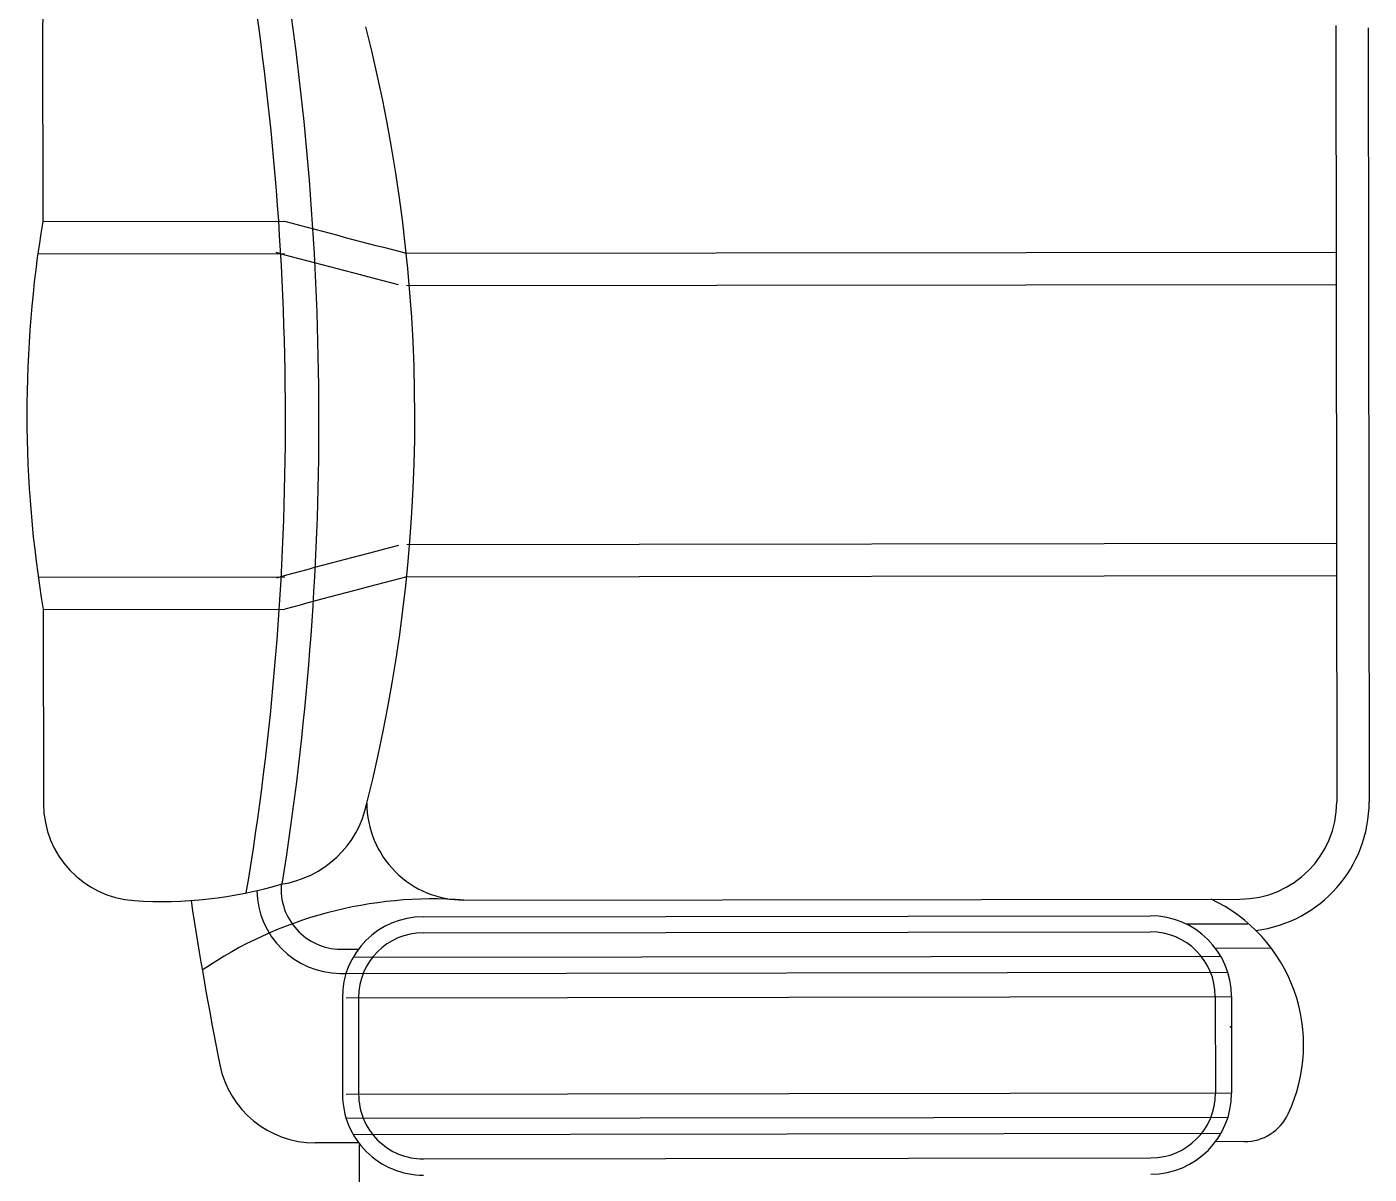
# Model space of a CAD drawing. Header units: inches. Extents: x 10.1 to 52.6, y 12.1 to 36.9.
# Drawn here: x 27.028 to 27.858, y 21.304 to 22.014 of the extents above; entities that cross this region are included whole.
import ezdxf

# ---------------------------------------------------------------- set-up
doc = ezdxf.new("R2010")
doc.units = ezdxf.units.IN
doc.header["$MEASUREMENT"] = 0
doc.layers.add('02', color=2, linetype='Continuous')

msp = doc.modelspace()

# ---------------------------------------------------------------- linework, layer by layer
at = {"layer": '02'}
for p, q in [((27.03767, 22.01352), (27.03783, 21.89337)), ((27.83767, 22.01442), (27.8383, 21.53442)), ((27.85767, 22.01311), (27.8583, 21.53445)), ((27.03783, 21.89337), (27.18732, 21.89356)), ((27.03479, 21.87336), (27.18734, 21.87356)), ((27.26271, 21.87366), (27.83786, 21.87442)), ((27.26274, 21.85366), (27.83788, 21.85442)), ((27.26295, 21.69366), (27.83809, 21.69442)), ((27.03505, 21.67336), (27.18761, 21.67356)), ((27.26298, 21.67366), (27.83812, 21.67442)), ((27.03815, 21.65337), (27.18763, 21.65356)), ((27.03815, 21.65337), (27.0383, 21.53322)), ((27.29838, 21.47371), (27.77838, 21.47434)), ((27.27308, 21.46344), (27.72308, 21.46403)), ((27.74488, 21.45906), (27.78333, 21.45911)), ((27.27309, 21.45344), (27.72309, 21.45403)), ((27.22202, 21.44337), (27.23311, 21.44339)), ((27.22981, 21.43838), (27.76641, 21.43909)), ((27.76311, 21.44408), (27.79771, 21.44413)), ((27.22204, 21.42837), (27.22543, 21.42838)), ((27.22543, 21.42838), (27.77082, 21.42909)), ((27.22545, 21.41338), (27.77315, 21.4141)), ((27.76315, 21.41408), (27.76322, 21.35432)), ((27.77315, 21.4141), (27.77322, 21.35434)), ((27.22315, 21.41337), (27.22322, 21.35361)), ((27.23315, 21.41339), (27.23322, 21.35362)), ((27.77322, 21.35434), (27.22553, 21.35361)), ((27.77094, 21.33933), (27.22555, 21.33861)), ((27.23326, 21.32362), (27.20631, 21.32359)), ((27.76656, 21.32933), (27.22996, 21.32862)), ((27.78114, 21.32435), (27.76326, 21.32432)), ((27.23431, 20.72239), (27.23373, 21.32237)), ((27.27328, 21.31368), (27.72328, 21.31427))]:
    msp.add_line(p, q, dxfattribs=at)
for centre, radius, start, end in [((27.09767, 22.0136), 0.06, 93.94791, 180.07545), ((25.40583, 21.77122), 1.78216, 350.53488, 9.61603), ((25.37654, 21.77118), 1.83216, 350.97122, 9.17969), ((26.29299, 21.77239), 0.975, 345.82542, 14.32549), ((27.75299, 21.77431), 0.725, 170.54817, 189.60274), ((28.73548, 27.60628), 5.91878, 254.836885, 255.591763), ((28.73548, 27.60628), 5.93878, 254.836885, 255.591763), ((28.75084, 15.94494), 5.93878, 104.559142, 105.314016), ((28.75084, 15.94494), 5.91878, 104.559142, 105.314016), ((27.0983, 21.53329), 0.06, 180.07545, 266.203), ((27.1759, 21.54659), 0.06374, 278.54914, 348.26873), ((27.2983, 21.53371), 0.06, 180.07545, 270.07545), ((27.7783, 21.53434), 0.06, 270.07545, 0.07545), ((27.7783, 21.53434), 0.08, 277.13849, 0.07545), ((27.11154, 21.73277), 0.25992, 266.203, 286.50205), ((27.22235, 21.48048), 0.03711, 175.23251, 269.48073), ((29.15712, 21.77616), 2.05, 188.49058, 191.37743), ((27.27923, 21.22125), 0.25319, 85.66088, 124.31477), ((27.22235, 21.48048), 0.05211, 180.99486, 269.48073), ((27.71815, 21.38414), 0.09964, 334.66759, 64.82212), ((27.72315, 21.41403), 0.05, 0.07545, 90.07545), ((27.27315, 21.41344), 0.05, 90.07545, 180.07545), ((27.27315, 21.41344), 0.04, 90.07545, 180.07545), ((27.72315, 21.41403), 0.04, 0.07545, 90.07545), ((27.20623, 21.38359), 0.06, 191.37743, 270.07545), ((27.27322, 21.35368), 0.05, 180.07545, 270.07545), ((27.27322, 21.35368), 0.04, 180.07545, 270.07545), ((27.72322, 21.35427), 0.04, 270.07545, 0.07545), ((27.72322, 21.35427), 0.05, 270.07545, 0.07545), ((27.7811, 21.35435), 0.03, 270.07545, 334.66759)]:
    msp.add_arc(centre, radius, start, end, dxfattribs=at)
msp.add_point((27.77245, 21.39539), dxfattribs=at)

doc.saveas('drawing.dxf')
